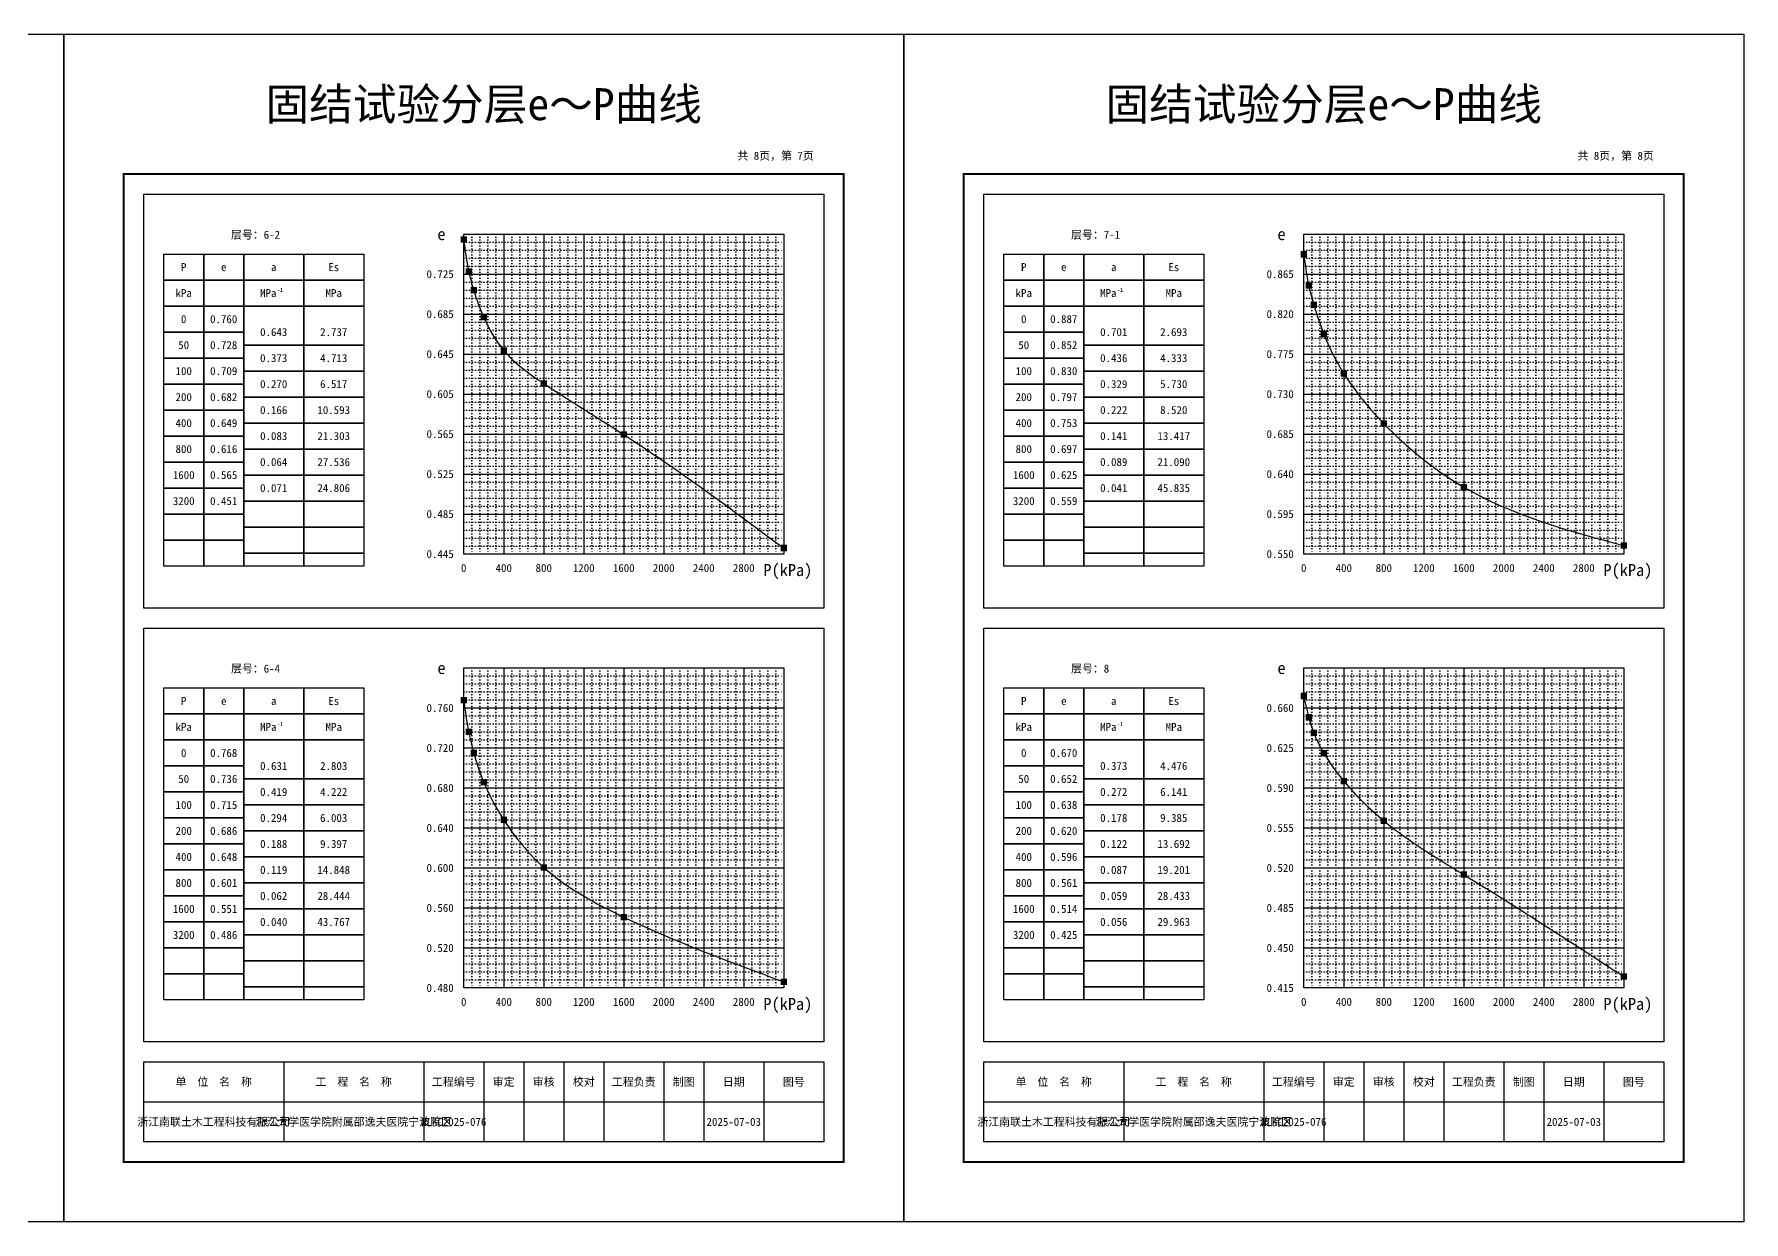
# Model space of a CAD drawing. Extents: x 0 to 1680, y 0 to 297.
# Drawn here: x 1252.6 to 1680, y 0 to 297 of the extents above; entities that cross this region are included whole.
import ezdxf
from ezdxf.enums import TextEntityAlignment as Align

# ---------------------------------------------------------------- set-up
doc = ezdxf.new("R2010")
doc.units = 0
doc.linetypes.add('DOT', pattern=[6.35, 0, -6.35])
doc.layers.get('0').update_dxf_attribs({"linetype": 'CONTINUOUS'})
doc.styles.add('XT', font='')
doc.styles.get('XT').set_extended_font_data('SimSun')

msp = doc.modelspace()

# ---------------------------------------------------------------- linework, layer by layer
at = {"color": 245, "linetype": 'Continuous'}
for points in [[(1050, 297), (1260, 297), (1260, 0), (1050, 0)], [(1260, 297), (1470, 297), (1470, 0), (1260, 0)], [(1470, 297), (1680, 297), (1680, 0), (1470, 0)]]:
    msp.add_lwpolyline(points, close=True, dxfattribs=at)
at = {"linetype": 'Continuous', "const_width": 0.5}
for points in [[(1275, 262), (1455, 262), (1455, 15), (1275, 15)], [(1485, 262), (1665, 262), (1665, 15), (1485, 15)]]:
    msp.add_lwpolyline(points, close=True, dxfattribs=at)
at = {"linetype": 'Continuous'}
for points in [[(1280, 257), (1450, 257), (1450, 153.5), (1280, 153.5)], [(1490, 257), (1660, 257), (1660, 153.5), (1490, 153.5)], [(1360, 247), (1440, 247), (1440, 167), (1360, 167)], [(1570, 247), (1650, 247), (1650, 167), (1570, 167)], [(1285, 242), (1335, 242), (1335, 164), (1285, 164)], [(1295, 242), (1295, 164)], [(1305, 242), (1305, 164)], [(1320, 242), (1320, 164)], [(1495, 242), (1545, 242), (1545, 164), (1495, 164)], [(1505, 242), (1505, 164)], [(1515, 242), (1515, 164)], [(1530, 242), (1530, 164)], [(1285, 235.5), (1335, 235.5)], [(1495, 235.5), (1545, 235.5)], [(1285, 229), (1335, 229)], [(1495, 229), (1545, 229)], [(1285, 222.5), (1305, 222.5)], [(1495, 222.5), (1515, 222.5)], [(1305, 219.25), (1335, 219.25)], [(1515, 219.25), (1545, 219.25)], [(1285, 216), (1305, 216)], [(1495, 216), (1515, 216)], [(1285, 209.5), (1305, 209.5)], [(1305, 212.75), (1335, 212.75)], [(1495, 209.5), (1515, 209.5)], [(1515, 212.75), (1545, 212.75)], [(1305, 206.25), (1335, 206.25)], [(1515, 206.25), (1545, 206.25)], [(1285, 203), (1305, 203)], [(1495, 203), (1515, 203)], [(1305, 199.75), (1335, 199.75)], [(1515, 199.75), (1545, 199.75)], [(1285, 196.5), (1305, 196.5)], [(1305, 193.25), (1335, 193.25)], [(1495, 196.5), (1515, 196.5)], [(1515, 193.25), (1545, 193.25)], [(1285, 190), (1305, 190)], [(1495, 190), (1515, 190)], [(1305, 186.75), (1335, 186.75)], [(1515, 186.75), (1545, 186.75)], [(1285, 183.5), (1305, 183.5)], [(1305, 180.25), (1335, 180.25)], [(1495, 183.5), (1515, 183.5)], [(1515, 180.25), (1545, 180.25)], [(1285, 177), (1305, 177)], [(1495, 177), (1515, 177)], [(1305, 173.75), (1335, 173.75)], [(1515, 173.75), (1545, 173.75)], [(1285, 170.5), (1305, 170.5)], [(1305, 167.25), (1335, 167.25)], [(1495, 170.5), (1515, 170.5)], [(1515, 167.25), (1545, 167.25)], [(1280, 148.5), (1450, 148.5), (1450, 45), (1280, 45)], [(1280, 148.5), (1450, 148.5), (1450, 45), (1280, 45)], [(1490, 148.5), (1660, 148.5), (1660, 45), (1490, 45)], [(1360, 138.5), (1440, 138.5), (1440, 58.5), (1360, 58.5)], [(1570, 138.5), (1650, 138.5), (1650, 58.5), (1570, 58.5)], [(1285, 133.5), (1335, 133.5), (1335, 55.5), (1285, 55.5)], [(1295, 133.5), (1295, 55.5)], [(1305, 133.5), (1305, 55.5)], [(1320, 133.5), (1320, 55.5)], [(1495, 133.5), (1545, 133.5), (1545, 55.5), (1495, 55.5)], [(1505, 133.5), (1505, 55.5)], [(1515, 133.5), (1515, 55.5)], [(1530, 133.5), (1530, 55.5)], [(1285, 127), (1335, 127)], [(1495, 127), (1545, 127)], [(1285, 120.5), (1335, 120.5)], [(1495, 120.5), (1545, 120.5)], [(1285, 114), (1305, 114)], [(1495, 114), (1515, 114)], [(1285, 107.5), (1305, 107.5)], [(1305, 110.75), (1335, 110.75)], [(1495, 107.5), (1515, 107.5)], [(1515, 110.75), (1545, 110.75)], [(1305, 104.25), (1335, 104.25)], [(1515, 104.25), (1545, 104.25)], [(1285, 101), (1305, 101)], [(1495, 101), (1515, 101)], [(1285, 94.5), (1305, 94.5)], [(1305, 97.75), (1335, 97.75)], [(1495, 94.5), (1515, 94.5)], [(1515, 97.75), (1545, 97.75)], [(1305, 91.25), (1335, 91.25)], [(1515, 91.25), (1545, 91.25)], [(1285, 88), (1305, 88)], [(1495, 88), (1515, 88)], [(1285, 81.5), (1305, 81.5)], [(1305, 84.75), (1335, 84.75)], [(1495, 81.5), (1515, 81.5)], [(1515, 84.75), (1545, 84.75)], [(1305, 78.25), (1335, 78.25)], [(1515, 78.25), (1545, 78.25)], [(1285, 75), (1305, 75)], [(1495, 75), (1515, 75)], [(1285, 68.5), (1305, 68.5)], [(1305, 71.75), (1335, 71.75)], [(1495, 68.5), (1515, 68.5)], [(1515, 71.75), (1545, 71.75)], [(1305, 65.25), (1335, 65.25)], [(1515, 65.25), (1545, 65.25)], [(1285, 62), (1305, 62)], [(1495, 62), (1515, 62)], [(1305, 58.75), (1335, 58.75)], [(1515, 58.75), (1545, 58.75)], [(1280, 40), (1450, 40), (1450, 20), (1280, 20)], [(1490, 40), (1660, 40), (1660, 20), (1490, 20)]]:
    msp.add_lwpolyline(points, close=True, dxfattribs=at)
at = {"color": 1, "linetype": 'Continuous', "const_width": 1.6}
for points in [[(1359.2, 245.67), (1360.8, 245.67)], [(1569.2, 241.94), (1570.8, 241.94)], [(1360.45, 237.64), (1362.05, 237.64)], [(1361.7, 232.97), (1363.3, 232.97)], [(1570.45, 234.16), (1572.05, 234.16)], [(1364.2, 226.22), (1365.8, 226.22)], [(1571.7, 229.32), (1573.3, 229.32)], [(1574.2, 222), (1575.8, 222)], [(1369.2, 217.92), (1370.8, 217.92)], [(1379.2, 209.66), (1380.8, 209.66)], [(1579.2, 212.15), (1580.8, 212.15)], [(1399.2, 196.88), (1400.8, 196.88)], [(1589.2, 199.65), (1590.8, 199.65)], [(1609.2, 183.74), (1610.8, 183.74)], [(1439.2, 168.5), (1440.8, 168.5)], [(1649.2, 169.1), (1650.8, 169.1)], [(1359.2, 130.42), (1360.8, 130.42)], [(1569.2, 131.49), (1570.8, 131.49)], [(1570.45, 126.16), (1572.05, 126.16)], [(1360.45, 122.53), (1362.05, 122.53)], [(1571.7, 122.27), (1573.3, 122.27)], [(1361.7, 117.3), (1363.3, 117.3)], [(1574.2, 117.19), (1575.8, 117.19)], [(1364.2, 109.94), (1365.8, 109.94)], [(1579.2, 110.21), (1580.8, 110.21)], [(1369.2, 100.53), (1370.8, 100.53)], [(1589.2, 100.27), (1590.8, 100.27)], [(1379.2, 88.63), (1380.8, 88.63)], [(1609.2, 86.84), (1610.8, 86.84)], [(1399.2, 76.2), (1400.8, 76.2)], [(1439.2, 60.04), (1440.8, 60.04)], [(1649.2, 61.36), (1650.8, 61.36)]]:
    msp.add_lwpolyline(points, dxfattribs=at)
at = {"color": 79, "linetype": 'DOT', "ltscale": 0.1}
for points in [[(1360, 245), (1440, 245)], [(1362, 247), (1362, 167)], [(1364, 247), (1364, 167)], [(1366, 247), (1366, 167)], [(1368, 247), (1368, 167)], [(1372, 247), (1372, 167)], [(1374, 247), (1374, 167)], [(1376, 247), (1376, 167)], [(1378, 247), (1378, 167)], [(1382, 247), (1382, 167)], [(1384, 247), (1384, 167)], [(1386, 247), (1386, 167)], [(1388, 247), (1388, 167)], [(1392, 247), (1392, 167)], [(1394, 247), (1394, 167)], [(1396, 247), (1396, 167)], [(1398, 247), (1398, 167)], [(1402, 247), (1402, 167)], [(1404, 247), (1404, 167)], [(1406, 247), (1406, 167)], [(1408, 247), (1408, 167)], [(1412, 247), (1412, 167)], [(1414, 247), (1414, 167)], [(1416, 247), (1416, 167)], [(1418, 247), (1418, 167)], [(1422, 247), (1422, 167)], [(1424, 247), (1424, 167)], [(1426, 247), (1426, 167)], [(1428, 247), (1428, 167)], [(1432, 247), (1432, 167)], [(1434, 247), (1434, 167)], [(1436, 247), (1436, 167)], [(1438, 247), (1438, 167)], [(1570, 245), (1650, 245)], [(1572, 247), (1572, 167)], [(1574, 247), (1574, 167)], [(1576, 247), (1576, 167)], [(1578, 247), (1578, 167)], [(1582, 247), (1582, 167)], [(1584, 247), (1584, 167)], [(1586, 247), (1586, 167)], [(1588, 247), (1588, 167)], [(1592, 247), (1592, 167)], [(1594, 247), (1594, 167)], [(1596, 247), (1596, 167)], [(1598, 247), (1598, 167)], [(1602, 247), (1602, 167)], [(1604, 247), (1604, 167)], [(1606, 247), (1606, 167)], [(1608, 247), (1608, 167)], [(1612, 247), (1612, 167)], [(1614, 247), (1614, 167)], [(1616, 247), (1616, 167)], [(1618, 247), (1618, 167)], [(1622, 247), (1622, 167)], [(1624, 247), (1624, 167)], [(1626, 247), (1626, 167)], [(1628, 247), (1628, 167)], [(1632, 247), (1632, 167)], [(1634, 247), (1634, 167)], [(1636, 247), (1636, 167)], [(1638, 247), (1638, 167)], [(1642, 247), (1642, 167)], [(1644, 247), (1644, 167)], [(1646, 247), (1646, 167)], [(1648, 247), (1648, 167)], [(1360, 243), (1440, 243)], [(1360, 241), (1440, 241)], [(1570, 243), (1650, 243)], [(1570, 241), (1650, 241)], [(1360, 239), (1440, 239)], [(1570, 239), (1650, 239)], [(1360, 235), (1440, 235)], [(1360, 233), (1440, 233)], [(1360, 231), (1440, 231)], [(1570, 235), (1650, 235)], [(1570, 233), (1650, 233)], [(1570, 231), (1650, 231)], [(1360, 229), (1440, 229)], [(1570, 229), (1650, 229)], [(1360, 225), (1440, 225)], [(1360, 223), (1440, 223)], [(1570, 225), (1650, 225)], [(1570, 223), (1650, 223)], [(1360, 221), (1440, 221)], [(1360, 219), (1440, 219)], [(1570, 221), (1650, 221)], [(1570, 219), (1650, 219)], [(1360, 215), (1440, 215)], [(1570, 215), (1650, 215)], [(1360, 213), (1440, 213)], [(1360, 211), (1440, 211)], [(1570, 213), (1650, 213)], [(1570, 211), (1650, 211)], [(1360, 209), (1440, 209)], [(1570, 209), (1650, 209)], [(1360, 205), (1440, 205)], [(1360, 203), (1440, 203)], [(1360, 201), (1440, 201)], [(1570, 205), (1650, 205)], [(1570, 203), (1650, 203)], [(1570, 201), (1650, 201)], [(1360, 199), (1440, 199)], [(1570, 199), (1650, 199)], [(1360, 195), (1440, 195)], [(1360, 193), (1440, 193)], [(1570, 195), (1650, 195)], [(1570, 193), (1650, 193)], [(1360, 191), (1440, 191)], [(1360, 189), (1440, 189)], [(1570, 191), (1650, 191)], [(1570, 189), (1650, 189)], [(1360, 185), (1440, 185)], [(1570, 185), (1650, 185)], [(1360, 183), (1440, 183)], [(1360, 181), (1440, 181)], [(1570, 183), (1650, 183)], [(1570, 181), (1650, 181)], [(1360, 179), (1440, 179)], [(1570, 179), (1650, 179)], [(1360, 175), (1440, 175)], [(1360, 173), (1440, 173)], [(1360, 171), (1440, 171)], [(1570, 175), (1650, 175)], [(1570, 173), (1650, 173)], [(1570, 171), (1650, 171)], [(1360, 169), (1440, 169)], [(1570, 169), (1650, 169)], [(1362, 138.5), (1362, 58.5)], [(1364, 138.5), (1364, 58.5)], [(1366, 138.5), (1366, 58.5)], [(1368, 138.5), (1368, 58.5)], [(1372, 138.5), (1372, 58.5)], [(1374, 138.5), (1374, 58.5)], [(1376, 138.5), (1376, 58.5)], [(1378, 138.5), (1378, 58.5)], [(1382, 138.5), (1382, 58.5)], [(1384, 138.5), (1384, 58.5)], [(1386, 138.5), (1386, 58.5)], [(1388, 138.5), (1388, 58.5)], [(1392, 138.5), (1392, 58.5)], [(1394, 138.5), (1394, 58.5)], [(1396, 138.5), (1396, 58.5)], [(1398, 138.5), (1398, 58.5)], [(1402, 138.5), (1402, 58.5)], [(1404, 138.5), (1404, 58.5)], [(1406, 138.5), (1406, 58.5)], [(1408, 138.5), (1408, 58.5)], [(1412, 138.5), (1412, 58.5)], [(1414, 138.5), (1414, 58.5)], [(1416, 138.5), (1416, 58.5)], [(1418, 138.5), (1418, 58.5)], [(1422, 138.5), (1422, 58.5)], [(1424, 138.5), (1424, 58.5)], [(1426, 138.5), (1426, 58.5)], [(1428, 138.5), (1428, 58.5)], [(1432, 138.5), (1432, 58.5)], [(1434, 138.5), (1434, 58.5)], [(1436, 138.5), (1436, 58.5)], [(1438, 138.5), (1438, 58.5)], [(1572, 138.5), (1572, 58.5)], [(1574, 138.5), (1574, 58.5)], [(1576, 138.5), (1576, 58.5)], [(1578, 138.5), (1578, 58.5)], [(1582, 138.5), (1582, 58.5)], [(1584, 138.5), (1584, 58.5)], [(1586, 138.5), (1586, 58.5)], [(1588, 138.5), (1588, 58.5)], [(1592, 138.5), (1592, 58.5)], [(1594, 138.5), (1594, 58.5)], [(1596, 138.5), (1596, 58.5)], [(1598, 138.5), (1598, 58.5)], [(1602, 138.5), (1602, 58.5)], [(1604, 138.5), (1604, 58.5)], [(1606, 138.5), (1606, 58.5)], [(1608, 138.5), (1608, 58.5)], [(1612, 138.5), (1612, 58.5)], [(1614, 138.5), (1614, 58.5)], [(1616, 138.5), (1616, 58.5)], [(1618, 138.5), (1618, 58.5)], [(1622, 138.5), (1622, 58.5)], [(1624, 138.5), (1624, 58.5)], [(1626, 138.5), (1626, 58.5)], [(1628, 138.5), (1628, 58.5)], [(1632, 138.5), (1632, 58.5)], [(1634, 138.5), (1634, 58.5)], [(1636, 138.5), (1636, 58.5)], [(1638, 138.5), (1638, 58.5)], [(1642, 138.5), (1642, 58.5)], [(1644, 138.5), (1644, 58.5)], [(1646, 138.5), (1646, 58.5)], [(1648, 138.5), (1648, 58.5)], [(1360, 136.5), (1440, 136.5)], [(1360, 134.5), (1440, 134.5)], [(1360, 132.5), (1440, 132.5)], [(1570, 136.5), (1650, 136.5)], [(1570, 134.5), (1650, 134.5)], [(1570, 132.5), (1650, 132.5)], [(1360, 130.5), (1440, 130.5)], [(1570, 130.5), (1650, 130.5)], [(1360, 126.5), (1440, 126.5)], [(1360, 124.5), (1440, 124.5)], [(1570, 126.5), (1650, 126.5)], [(1570, 124.5), (1650, 124.5)], [(1360, 122.5), (1440, 122.5)], [(1360, 120.5), (1440, 120.5)], [(1570, 122.5), (1650, 122.5)], [(1570, 120.5), (1650, 120.5)], [(1360, 116.5), (1440, 116.5)], [(1570, 116.5), (1650, 116.5)], [(1360, 114.5), (1440, 114.5)], [(1360, 112.5), (1440, 112.5)], [(1570, 114.5), (1650, 114.5)], [(1570, 112.5), (1650, 112.5)], [(1360, 110.5), (1440, 110.5)], [(1570, 110.5), (1650, 110.5)], [(1360, 106.5), (1440, 106.5)], [(1360, 104.5), (1440, 104.5)], [(1570, 106.5), (1650, 106.5)], [(1570, 104.5), (1650, 104.5)], [(1360, 102.5), (1440, 102.5)], [(1360, 100.5), (1440, 100.5)], [(1570, 102.5), (1650, 102.5)], [(1570, 100.5), (1650, 100.5)], [(1360, 96.5), (1440, 96.5)], [(1360, 94.5), (1440, 94.5)], [(1570, 96.5), (1650, 96.5)], [(1570, 94.5), (1650, 94.5)], [(1360, 92.5), (1440, 92.5)], [(1360, 90.5), (1440, 90.5)], [(1570, 92.5), (1650, 92.5)], [(1570, 90.5), (1650, 90.5)], [(1360, 86.5), (1440, 86.5)], [(1570, 86.5), (1650, 86.5)], [(1360, 84.5), (1440, 84.5)], [(1360, 82.5), (1440, 82.5)], [(1570, 84.5), (1650, 84.5)], [(1570, 82.5), (1650, 82.5)], [(1360, 80.5), (1440, 80.5)], [(1570, 80.5), (1650, 80.5)], [(1360, 76.5), (1440, 76.5)], [(1360, 74.5), (1440, 74.5)], [(1570, 76.5), (1650, 76.5)], [(1570, 74.5), (1650, 74.5)], [(1360, 72.5), (1440, 72.5)], [(1360, 70.5), (1440, 70.5)], [(1570, 72.5), (1650, 72.5)], [(1570, 70.5), (1650, 70.5)], [(1360, 66.5), (1440, 66.5)], [(1360, 64.5), (1440, 64.5)], [(1570, 66.5), (1650, 66.5)], [(1570, 64.5), (1650, 64.5)], [(1360, 62.5), (1440, 62.5)], [(1360, 60.5), (1440, 60.5)], [(1570, 62.5), (1650, 62.5)], [(1570, 60.5), (1650, 60.5)]]:
    msp.add_lwpolyline(points, dxfattribs=at)
at = {"linetype": 'Continuous'}
for points in [[(1370, 247), (1370, 167)], [(1380, 247), (1380, 167)], [(1390, 247), (1390, 167)], [(1400, 247), (1400, 167)], [(1410, 247), (1410, 167)], [(1420, 247), (1420, 167)], [(1430, 247), (1430, 167)], [(1580, 247), (1580, 167)], [(1590, 247), (1590, 167)], [(1600, 247), (1600, 167)], [(1610, 247), (1610, 167)], [(1620, 247), (1620, 167)], [(1630, 247), (1630, 167)], [(1640, 247), (1640, 167)], [(1360, 237), (1440, 237)], [(1570, 237), (1650, 237)], [(1360, 227), (1440, 227)], [(1570, 227), (1650, 227)], [(1360, 217), (1440, 217)], [(1570, 217), (1650, 217)], [(1360, 207), (1440, 207)], [(1570, 207), (1650, 207)], [(1360, 197), (1440, 197)], [(1570, 197), (1650, 197)], [(1360, 187), (1440, 187)], [(1570, 187), (1650, 187)], [(1360, 177), (1440, 177)], [(1570, 177), (1650, 177)], [(1370, 138.5), (1370, 58.5)], [(1380, 138.5), (1380, 58.5)], [(1390, 138.5), (1390, 58.5)], [(1400, 138.5), (1400, 58.5)], [(1410, 138.5), (1410, 58.5)], [(1420, 138.5), (1420, 58.5)], [(1430, 138.5), (1430, 58.5)], [(1580, 138.5), (1580, 58.5)], [(1590, 138.5), (1590, 58.5)], [(1600, 138.5), (1600, 58.5)], [(1610, 138.5), (1610, 58.5)], [(1620, 138.5), (1620, 58.5)], [(1630, 138.5), (1630, 58.5)], [(1640, 138.5), (1640, 58.5)], [(1360, 128.5), (1440, 128.5)], [(1570, 128.5), (1650, 128.5)], [(1360, 118.5), (1440, 118.5)], [(1570, 118.5), (1650, 118.5)], [(1360, 108.5), (1440, 108.5)], [(1570, 108.5), (1650, 108.5)], [(1360, 98.5), (1440, 98.5)], [(1570, 98.5), (1650, 98.5)], [(1360, 88.5), (1440, 88.5)], [(1570, 88.5), (1650, 88.5)], [(1360, 78.5), (1440, 78.5)], [(1570, 78.5), (1650, 78.5)], [(1360, 68.5), (1440, 68.5)], [(1570, 68.5), (1650, 68.5)], [(1315, 40), (1315, 20)], [(1350, 40), (1350, 20)], [(1365, 40), (1365, 20)], [(1375, 40), (1375, 20)], [(1385, 40), (1385, 20)], [(1395, 40), (1395, 20)], [(1410, 40), (1410, 20)], [(1420, 40), (1420, 20)], [(1435, 40), (1435, 20)], [(1450, 40), (1450, 20)], [(1525, 40), (1525, 20)], [(1560, 40), (1560, 20)], [(1575, 40), (1575, 20)], [(1585, 40), (1585, 20)], [(1595, 40), (1595, 20)], [(1605, 40), (1605, 20)], [(1620, 40), (1620, 20)], [(1630, 40), (1630, 20)], [(1645, 40), (1645, 20)], [(1660, 40), (1660, 20)], [(1280, 30), (1450, 30)], [(1490, 30), (1660, 30)]]:
    msp.add_lwpolyline(points, dxfattribs=at)
at = {"color": 1, "linetype": 'Continuous'}
for points in [[(1360, 245.67), (1361.25, 237.64), (1362.5, 232.97), (1365, 226.22), (1370, 217.92), (1380, 209.66), (1400, 196.88), (1440, 168.5)], [(1570, 241.94), (1571.25, 234.16), (1572.5, 229.32), (1575, 222), (1580, 212.15), (1590, 199.65), (1610, 183.74), (1650, 169.1)], [(1360, 130.42), (1361.25, 122.53), (1362.5, 117.3), (1365, 109.94), (1370, 100.53), (1380, 88.63), (1400, 76.2), (1440, 60.04)], [(1570, 131.49), (1571.25, 126.16), (1572.5, 122.27), (1575, 117.19), (1580, 110.21), (1590, 100.27), (1610, 86.84), (1650, 61.36)]]:
    msp.add_spline(points, degree=3, dxfattribs=at).dxf.unprotected_set("ltscale", 0)

# ---------------------------------------------------------------- texts
at = {"style": 'XT'}
for s, height, p in [('固结试验分层e～P曲线', 8, (1365, 279.5)), ('固结试验分层e～P曲线', 8, (1575, 279.5)), ('P', 2, (1290, 238.75)), ('Es', 2, (1327.5, 238.75)), ('P', 2, (1500, 238.75)), ('Es', 2, (1537.5, 238.75)), ('e', 2, (1300, 238.75)), ('a', 2, (1312.5, 238.75)), ('e', 2, (1510, 238.75)), ('a', 2, (1522.5, 238.75)), ('kPa', 2, (1290, 232.25)), ('MPa  ', 2, (1312.5, 232.25)), ('MPa', 2, (1327.5, 232.25)), ('kPa', 2, (1500, 232.25)), ('MPa  ', 2, (1522.5, 232.25)), ('MPa', 2, (1537.5, 232.25)), ('0', 2, (1290, 225.75)), ('0.760', 2, (1300, 225.75)), ('0', 2, (1500, 225.75)), ('0.887', 2, (1510, 225.75)), ('0.643', 2, (1312.5, 222.5)), ('2.737', 2, (1327.5, 222.5)), ('0.701', 2, (1522.5, 222.5)), ('2.693', 2, (1537.5, 222.5)), ('50', 2, (1290, 219.25)), ('0.728', 2, (1300, 219.25)), ('50', 2, (1500, 219.25)), ('0.852', 2, (1510, 219.25)), ('100', 2, (1290, 212.75)), ('0.709', 2, (1300, 212.75)), ('0.373', 2, (1312.5, 216)), ('4.713', 2, (1327.5, 216)), ('100', 2, (1500, 212.75)), ('0.830', 2, (1510, 212.75)), ('0.436', 2, (1522.5, 216)), ('4.333', 2, (1537.5, 216)), ('0.270', 2, (1312.5, 209.5)), ('6.517', 2, (1327.5, 209.5)), ('0.329', 2, (1522.5, 209.5)), ('5.730', 2, (1537.5, 209.5)), ('200', 2, (1290, 206.25)), ('0.682', 2, (1300, 206.25)), ('200', 2, (1500, 206.25)), ('0.797', 2, (1510, 206.25)), ('0.166', 2, (1312.5, 203)), ('10.593', 2, (1327.5, 203)), ('0.222', 2, (1522.5, 203)), ('8.520', 2, (1537.5, 203)), ('400', 2, (1290, 199.75)), ('0.649', 2, (1300, 199.75)), ('0.083', 2, (1312.5, 196.5)), ('21.303', 2, (1327.5, 196.5)), ('400', 2, (1500, 199.75)), ('0.753', 2, (1510, 199.75)), ('0.141', 2, (1522.5, 196.5)), ('13.417', 2, (1537.5, 196.5)), ('800', 2, (1290, 193.25)), ('0.616', 2, (1300, 193.25)), ('800', 2, (1500, 193.25)), ('0.697', 2, (1510, 193.25)), ('0.064', 2, (1312.5, 190)), ('27.536', 2, (1327.5, 190)), ('0.089', 2, (1522.5, 190)), ('21.090', 2, (1537.5, 190)), ('1600', 2, (1290, 186.75)), ('0.565', 2, (1300, 186.75)), ('0.071', 2, (1312.5, 183.5)), ('24.806', 2, (1327.5, 183.5)), ('1600', 2, (1500, 186.75)), ('0.625', 2, (1510, 186.75)), ('0.041', 2, (1522.5, 183.5)), ('45.835', 2, (1537.5, 183.5)), ('3200', 2, (1290, 180.25)), ('0.451', 2, (1300, 180.25)), ('3200', 2, (1500, 180.25)), ('0.559', 2, (1510, 180.25)), ('P', 2, (1290, 130.25)), ('e', 2, (1300, 130.25)), ('a', 2, (1312.5, 130.25)), ('Es', 2, (1327.5, 130.25)), ('P', 2, (1500, 130.25)), ('e', 2, (1510, 130.25)), ('a', 2, (1522.5, 130.25)), ('Es', 2, (1537.5, 130.25)), ('kPa', 2, (1290, 123.75)), ('MPa  ', 2, (1312.5, 123.75)), ('MPa', 2, (1327.5, 123.75)), ('kPa', 2, (1500, 123.75)), ('MPa  ', 2, (1522.5, 123.75)), ('MPa', 2, (1537.5, 123.75)), ('0', 2, (1290, 117.25)), ('0.768', 2, (1300, 117.25)), ('0', 2, (1500, 117.25)), ('0.670', 2, (1510, 117.25)), ('50', 2, (1290, 110.75)), ('0.736', 2, (1300, 110.75)), ('0.631', 2, (1312.5, 114)), ('2.803', 2, (1327.5, 114)), ('50', 2, (1500, 110.75)), ('0.652', 2, (1510, 110.75)), ('0.373', 2, (1522.5, 114)), ('4.476', 2, (1537.5, 114)), ('0.419', 2, (1312.5, 107.5)), ('4.222', 2, (1327.5, 107.5)), ('0.272', 2, (1522.5, 107.5)), ('6.141', 2, (1537.5, 107.5)), ('100', 2, (1290, 104.25)), ('0.715', 2, (1300, 104.25)), ('100', 2, (1500, 104.25)), ('0.638', 2, (1510, 104.25)), ('200', 2, (1290, 97.75)), ('0.686', 2, (1300, 97.75)), ('0.294', 2, (1312.5, 101)), ('6.003', 2, (1327.5, 101)), ('200', 2, (1500, 97.75)), ('0.620', 2, (1510, 97.75)), ('0.178', 2, (1522.5, 101)), ('9.385', 2, (1537.5, 101)), ('0.188', 2, (1312.5, 94.5)), ('9.397', 2, (1327.5, 94.5)), ('0.122', 2, (1522.5, 94.5)), ('13.692', 2, (1537.5, 94.5)), ('400', 2, (1290, 91.25)), ('0.648', 2, (1300, 91.25)), ('400', 2, (1500, 91.25)), ('0.596', 2, (1510, 91.25)), ('800', 2, (1290, 84.75)), ('0.601', 2, (1300, 84.75)), ('0.119', 2, (1312.5, 88)), ('14.848', 2, (1327.5, 88)), ('800', 2, (1500, 84.75)), ('0.561', 2, (1510, 84.75)), ('0.087', 2, (1522.5, 88)), ('19.201', 2, (1537.5, 88)), ('0.062', 2, (1312.5, 81.5)), ('28.444', 2, (1327.5, 81.5)), ('0.059', 2, (1522.5, 81.5)), ('28.433', 2, (1537.5, 81.5)), ('1600', 2, (1290, 78.25)), ('0.551', 2, (1300, 78.25)), ('1600', 2, (1500, 78.25)), ('0.514', 2, (1510, 78.25)), ('3200', 2, (1290, 71.75)), ('0.486', 2, (1300, 71.75)), ('0.040', 2, (1312.5, 75)), ('43.767', 2, (1327.5, 75)), ('3200', 2, (1500, 71.75)), ('0.425', 2, (1510, 71.75)), ('0.056', 2, (1522.5, 75)), ('29.963', 2, (1537.5, 75)), ('单  位  名  称', 2, (1297.5, 35)), ('工  程  名  称', 2, (1332.5, 35)), ('工程编号', 2, (1357.5, 35)), ('审定', 2, (1370, 35)), ('审核', 2, (1380, 35)), ('校对', 2, (1390, 35)), ('工程负责', 2, (1402.5, 35)), ('制图', 2, (1415, 35)), ('日期', 2, (1427.5, 35)), ('图号', 2, (1442.5, 35)), ('单  位  名  称', 2, (1507.5, 35)), ('工  程  名  称', 2, (1542.5, 35)), ('工程编号', 2, (1567.5, 35)), ('审定', 2, (1580, 35)), ('审核', 2, (1590, 35)), ('校对', 2, (1600, 35)), ('工程负责', 2, (1612.5, 35)), ('制图', 2, (1625, 35)), ('日期', 2, (1637.5, 35)), ('图号', 2, (1652.5, 35)), ('浙江南联土木工程科技有限公司', 2, (1297.5, 25)), ('浙江大学医学院附属邵逸夫医院宁波院区', 2, (1332.5, 25)), ('NLKC2025-076', 2, (1357.5, 25)), ('2025-07-03', 2, (1427.5, 25)), ('浙江南联土木工程科技有限公司', 2, (1507.5, 25)), ('浙江大学医学院附属邵逸夫医院宁波院区', 2, (1542.5, 25)), ('NLKC2025-076', 2, (1567.5, 25)), ('2025-07-03', 2, (1637.5, 25))]:
    msp.add_text(s, height=height, dxfattribs=at).set_placement(p, align=Align.MIDDLE_CENTER)
for s, p in [('共 8页，第 7页', (1447.5, 265)), ('共 8页，第 8页', (1657.5, 265)), ('层号：', (1310, 245.25)), ('层号：', (1520, 245.25)), ('层号：', (1310, 136.75)), ('层号：', (1520, 136.75))]:
    msp.add_text(s, height=2, dxfattribs=at).set_placement(p, align=Align.BOTTOM_RIGHT)
for s, height, p in [('6-2', 2, (1310, 245.25)), ('7-1', 2, (1520, 245.25)), (' -1', 1, (1312.5, 232.25)), (' -1', 1, (1522.5, 232.25)), ('6-4', 2, (1310, 136.75)), ('8', 2, (1520, 136.75)), (' -1', 1, (1312.5, 123.75)), (' -1', 1, (1522.5, 123.75))]:
    msp.add_text(s, height=height, dxfattribs=at).set_placement(p, align=Align.BOTTOM_LEFT)
for s, height, p in [(' e ', 3, (1357.5, 247)), (' e ', 3, (1567.5, 247)), ('0.725', 2, (1357.5, 237)), ('0.865', 2, (1567.5, 237)), ('0.685', 2, (1357.5, 227)), ('0.820', 2, (1567.5, 227)), ('0.645', 2, (1357.5, 217)), ('0.775', 2, (1567.5, 217)), ('0.605', 2, (1357.5, 207)), ('0.730', 2, (1567.5, 207)), ('0.565', 2, (1357.5, 197)), ('0.685', 2, (1567.5, 197)), ('0.525', 2, (1357.5, 187)), ('0.640', 2, (1567.5, 187)), ('0.485', 2, (1357.5, 177)), ('0.595', 2, (1567.5, 177)), ('0.445', 2, (1357.5, 167)), ('0.550', 2, (1567.5, 167)), (' e ', 3, (1357.5, 138.5)), (' e ', 3, (1567.5, 138.5)), ('0.760', 2, (1357.5, 128.5)), ('0.660', 2, (1567.5, 128.5)), ('0.720', 2, (1357.5, 118.5)), ('0.625', 2, (1567.5, 118.5)), ('0.680', 2, (1357.5, 108.5)), ('0.590', 2, (1567.5, 108.5)), ('0.640', 2, (1357.5, 98.5)), ('0.555', 2, (1567.5, 98.5)), ('0.600', 2, (1357.5, 88.5)), ('0.520', 2, (1567.5, 88.5)), ('0.560', 2, (1357.5, 78.5)), ('0.485', 2, (1567.5, 78.5)), ('0.520', 2, (1357.5, 68.5)), ('0.450', 2, (1567.5, 68.5)), ('0.480', 2, (1357.5, 58.5)), ('0.415', 2, (1567.5, 58.5))]:
    msp.add_text(s, height=height, dxfattribs=at).set_placement(p, align=Align.MIDDLE_RIGHT)
for s, height, p in [('0', 2, (1360, 164.5)), ('400', 2, (1370, 164.5)), ('800', 2, (1380, 164.5)), ('1200', 2, (1390, 164.5)), ('1600', 2, (1400, 164.5)), ('2000', 2, (1410, 164.5)), ('2400', 2, (1420, 164.5)), ('2800', 2, (1430, 164.5)), (' P(kPa)', 3, (1440, 164.5)), ('0', 2, (1570, 164.5)), ('400', 2, (1580, 164.5)), ('800', 2, (1590, 164.5)), ('1200', 2, (1600, 164.5)), ('1600', 2, (1610, 164.5)), ('2000', 2, (1620, 164.5)), ('2400', 2, (1630, 164.5)), ('2800', 2, (1640, 164.5)), (' P(kPa)', 3, (1650, 164.5)), ('0', 2, (1360, 56)), ('400', 2, (1370, 56)), ('800', 2, (1380, 56)), ('1200', 2, (1390, 56)), ('1600', 2, (1400, 56)), ('2000', 2, (1410, 56)), ('2400', 2, (1420, 56)), ('2800', 2, (1430, 56)), (' P(kPa)', 3, (1440, 56)), ('0', 2, (1570, 56)), ('400', 2, (1580, 56)), ('800', 2, (1590, 56)), ('1200', 2, (1600, 56)), ('1600', 2, (1610, 56)), ('2000', 2, (1620, 56)), ('2400', 2, (1630, 56)), ('2800', 2, (1640, 56)), (' P(kPa)', 3, (1650, 56))]:
    msp.add_text(s, height=height, dxfattribs=at).set_placement(p, align=Align.TOP_CENTER)

doc.saveas('drawing.dxf')
